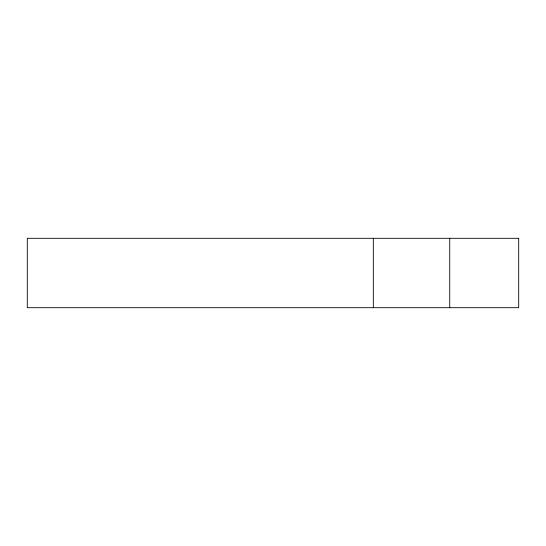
<?xml version="1.0" encoding="UTF-8"?>
<svg xmlns="http://www.w3.org/2000/svg" width="546" height="546" viewBox="0 0 546 546"><rect width="100%" height="100%" fill="white"/><g stroke="black" fill="none" stroke-linecap="round" stroke-linejoin="round"><path stroke-width="0.82" d="M449.733 238.309L449.733 307.691M373.334 238.309L373.334 307.691M518.7 238.309L27.3 238.309L27.3 307.691L518.7 307.691L518.7 238.309"/></g></svg>
